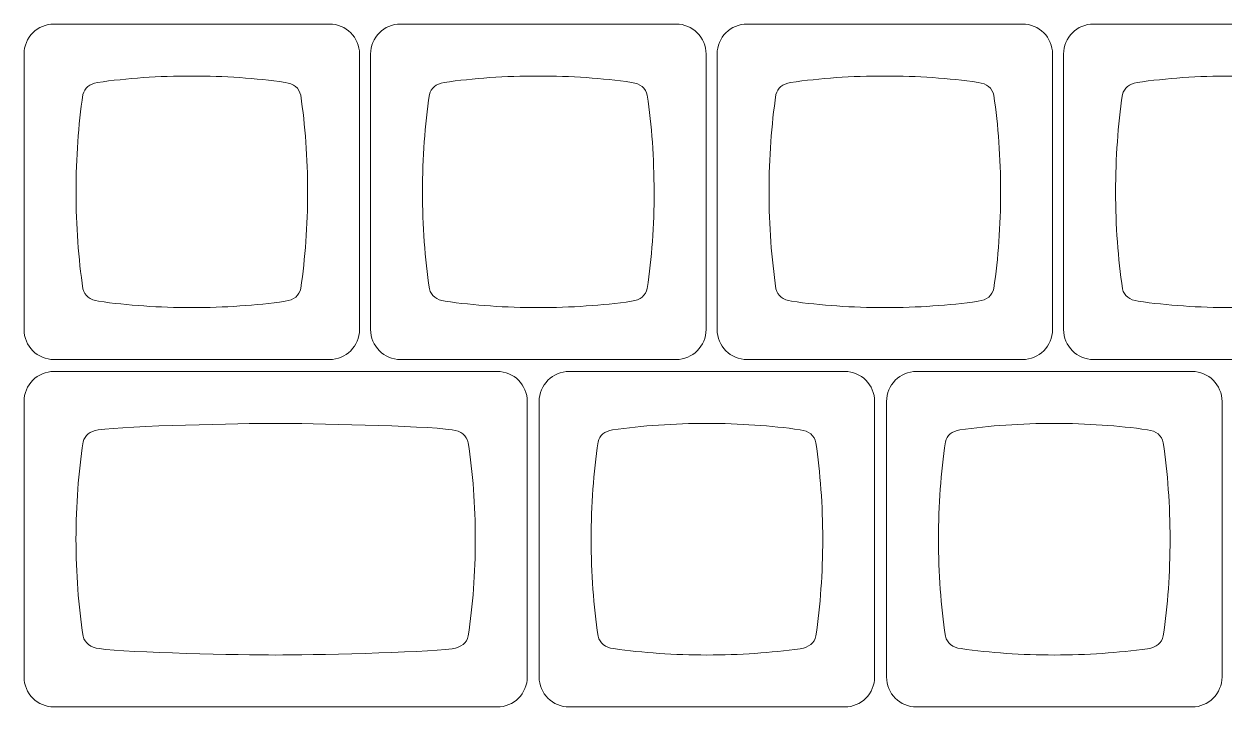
# Model space of a CAD drawing. Header units: millimetres. Extents: x -493 to 473, y -489 to 489.
# Drawn here: x -490.9 to -425.1, y -10.6 to 26.8 of the extents above; entities that cross this region are included whole.
import ezdxf

# ---------------------------------------------------------------- set-up
doc = ezdxf.new("R2010")
doc.units = ezdxf.units.MM
doc.header["$MEASUREMENT"] = 0
doc.layers.add('Layer 1', color=7, linetype='Continuous')

msp = doc.modelspace()

# ---------------------------------------------------------------- linework, layer by layer
at = {"layer": 'Layer 1', "color": 250, "lineweight": 9}
for points, knots in [([(-489.2876, 8.4032), (-489.2876, 8.4032), (-474.1802, 8.4032), (-474.1802, 8.4032), (-474.1802, 8.4032), (-473.2747, 8.4032), (-472.5339, 9.144), (-472.5339, 10.0495), (-472.5339, 10.0495), (-472.5339, 10.0495), (-472.5339, 25.1569), (-472.5339, 25.1569), (-472.5339, 25.1569), (-472.5339, 26.0624), (-473.2747, 26.8032), (-474.1802, 26.8032), (-474.1802, 26.8032), (-474.1802, 26.8032), (-489.2876, 26.8032), (-489.2876, 26.8032), (-489.2876, 26.8032), (-490.1931, 26.8032), (-490.9339, 26.0624), (-490.9339, 25.1569), (-490.9339, 25.1569), (-490.9339, 25.1569), (-490.9339, 10.0495), (-490.9339, 10.0495), (-490.9339, 10.0495), (-490.9339, 9.144), (-490.1931, 8.4032), (-489.2876, 8.4032)], [0, 0, 0, 0, 0.1111111, 0.1111111, 0.1111111, 0.1111111, 0.2222222, 0.2222222, 0.2222222, 0.2222222, 0.3333333, 0.3333333, 0.3333333, 0.3333333, 0.4444444, 0.4444444, 0.4444444, 0.4444444, 0.5555556, 0.5555556, 0.5555556, 0.5555556, 0.6666667, 0.6666667, 0.6666667, 0.6666667, 0.7777778, 0.7777778, 0.7777778, 0.7777778, 1, 1, 1, 1]), ([(-470.2841, 8.4032), (-470.2841, 8.4032), (-455.1767, 8.4032), (-455.1767, 8.4032), (-455.1767, 8.4032), (-454.2712, 8.4032), (-453.5304, 9.144), (-453.5304, 10.0495), (-453.5304, 10.0495), (-453.5304, 10.0495), (-453.5304, 25.1569), (-453.5304, 25.1569), (-453.5304, 25.1569), (-453.5304, 26.0624), (-454.2712, 26.8032), (-455.1767, 26.8032), (-455.1767, 26.8032), (-455.1767, 26.8032), (-470.2841, 26.8032), (-470.2841, 26.8032), (-470.2841, 26.8032), (-471.1896, 26.8032), (-471.9304, 26.0624), (-471.9304, 25.1569), (-471.9304, 25.1569), (-471.9304, 25.1569), (-471.9304, 10.0495), (-471.9304, 10.0495), (-471.9304, 10.0495), (-471.9304, 9.144), (-471.1896, 8.4032), (-470.2841, 8.4032)], [0, 0, 0, 0, 0.1111111, 0.1111111, 0.1111111, 0.1111111, 0.2222222, 0.2222222, 0.2222222, 0.2222222, 0.3333333, 0.3333333, 0.3333333, 0.3333333, 0.4444444, 0.4444444, 0.4444444, 0.4444444, 0.5555556, 0.5555556, 0.5555556, 0.5555556, 0.6666667, 0.6666667, 0.6666667, 0.6666667, 0.7777778, 0.7777778, 0.7777778, 0.7777778, 1, 1, 1, 1]), ([(-451.2805, 8.4032), (-451.2805, 8.4032), (-436.1731, 8.4032), (-436.1731, 8.4032), (-436.1731, 8.4032), (-435.2676, 8.4032), (-434.5268, 9.144), (-434.5268, 10.0495), (-434.5268, 10.0495), (-434.5268, 10.0495), (-434.5268, 25.1569), (-434.5268, 25.1569), (-434.5268, 25.1569), (-434.5268, 26.0624), (-435.2676, 26.8032), (-436.1731, 26.8032), (-436.1731, 26.8032), (-436.1731, 26.8032), (-451.2805, 26.8032), (-451.2805, 26.8032), (-451.2805, 26.8032), (-452.186, 26.8032), (-452.9268, 26.0624), (-452.9268, 25.1569), (-452.9268, 25.1569), (-452.9268, 25.1569), (-452.9268, 10.0495), (-452.9268, 10.0495), (-452.9268, 10.0495), (-452.9268, 9.144), (-452.186, 8.4032), (-451.2805, 8.4032)], [0, 0, 0, 0, 0.1111111, 0.1111111, 0.1111111, 0.1111111, 0.2222222, 0.2222222, 0.2222222, 0.2222222, 0.3333333, 0.3333333, 0.3333333, 0.3333333, 0.4444444, 0.4444444, 0.4444444, 0.4444444, 0.5555556, 0.5555556, 0.5555556, 0.5555556, 0.6666667, 0.6666667, 0.6666667, 0.6666667, 0.7777778, 0.7777778, 0.7777778, 0.7777778, 1, 1, 1, 1]), ([(-432.2769, 8.4032), (-432.2769, 8.4032), (-417.1695, 8.4032), (-417.1695, 8.4032), (-417.1695, 8.4032), (-416.264, 8.4032), (-415.5232, 9.144), (-415.5232, 10.0495), (-415.5232, 10.0495), (-415.5232, 10.0495), (-415.5232, 25.1569), (-415.5232, 25.1569), (-415.5232, 25.1569), (-415.5232, 26.0624), (-416.264, 26.8032), (-417.1695, 26.8032), (-417.1695, 26.8032), (-417.1695, 26.8032), (-432.2769, 26.8032), (-432.2769, 26.8032), (-432.2769, 26.8032), (-433.1824, 26.8032), (-433.9232, 26.0624), (-433.9232, 25.1569), (-433.9232, 25.1569), (-433.9232, 25.1569), (-433.9232, 10.0495), (-433.9232, 10.0495), (-433.9232, 10.0495), (-433.9232, 9.144), (-433.1824, 8.4032), (-432.2769, 8.4032)], [0, 0, 0, 0, 0.1111111, 0.1111111, 0.1111111, 0.1111111, 0.2222222, 0.2222222, 0.2222222, 0.2222222, 0.3333333, 0.3333333, 0.3333333, 0.3333333, 0.4444444, 0.4444444, 0.4444444, 0.4444444, 0.5555556, 0.5555556, 0.5555556, 0.5555556, 0.6666667, 0.6666667, 0.6666667, 0.6666667, 0.7777778, 0.7777778, 0.7777778, 0.7777778, 1, 1, 1, 1]), ([(-481.7337, 23.9527), (-479.9431, 23.9522), (-478.2232, 23.8293), (-476.621, 23.6038), (-476.621, 23.6038), (-476.621, 23.6038), (-476.621, 23.6037), (-476.621, 23.6037), (-476.621, 23.6037), (-476.1342, 23.5308), (-475.8443, 23.2982), (-475.7571, 22.8935), (-475.7571, 22.8935), (-475.5151, 21.2406), (-475.3828, 19.459), (-475.3824, 17.6012), (-475.3824, 17.6012), (-475.3819, 15.7435), (-475.5134, 13.9619), (-475.7546, 12.309), (-475.7546, 12.309), (-475.8416, 11.9048), (-476.1309, 11.6724), (-476.6166, 11.5995), (-476.6166, 11.5995), (-478.2191, 11.3746), (-479.9395, 11.2524), (-481.7308, 11.2528), (-481.7308, 11.2528), (-483.5226, 11.2532), (-485.2436, 11.3764), (-486.8466, 11.6022), (-486.8466, 11.6022), (-486.8466, 11.6022), (-486.8465, 11.6026), (-486.8465, 11.6026), (-486.8465, 11.6026), (-487.3195, 11.6734), (-487.6067, 11.8951), (-487.7026, 12.2791), (-487.7026, 12.2791), (-487.9476, 13.9412), (-488.0817, 15.7341), (-488.0821, 17.6042), (-488.0821, 17.6042), (-488.0826, 19.476), (-487.9491, 21.2704), (-487.7045, 22.9337), (-487.7045, 22.9337), (-487.6119, 23.3006), (-487.3439, 23.5186), (-486.9051, 23.5978), (-486.9051, 23.5978), (-485.2864, 23.8279), (-483.5463, 23.9531), (-481.7337, 23.9527)], [0, 0, 0, 0, 0.0666667, 0.0666667, 0.0666667, 0.0666667, 0.1333333, 0.1333333, 0.1333333, 0.1333333, 0.2, 0.2, 0.2, 0.2, 0.2666667, 0.2666667, 0.2666667, 0.2666667, 0.3333333, 0.3333333, 0.3333333, 0.3333333, 0.4, 0.4, 0.4, 0.4, 0.4666667, 0.4666667, 0.4666667, 0.4666667, 0.5333333, 0.5333333, 0.5333333, 0.5333333, 0.6, 0.6, 0.6, 0.6, 0.6666667, 0.6666667, 0.6666667, 0.6666667, 0.7333333, 0.7333333, 0.7333333, 0.7333333, 0.8, 0.8, 0.8, 0.8, 0.8666667, 0.8666667, 0.8666667, 0.8666667, 1, 1, 1, 1]), ([(-462.7302, 23.9527), (-460.9396, 23.9522), (-459.2197, 23.8293), (-457.6175, 23.6038), (-457.6175, 23.6038), (-457.6175, 23.6038), (-457.6175, 23.6037), (-457.6175, 23.6037), (-457.6175, 23.6037), (-457.1307, 23.5308), (-456.8408, 23.2982), (-456.7536, 22.8935), (-456.7536, 22.8935), (-456.5116, 21.2406), (-456.3793, 19.459), (-456.3789, 17.6012), (-456.3789, 17.6012), (-456.3784, 15.7435), (-456.5099, 13.9619), (-456.7511, 12.309), (-456.7511, 12.309), (-456.8381, 11.9048), (-457.1274, 11.6724), (-457.6131, 11.5995), (-457.6131, 11.5995), (-459.2156, 11.3746), (-460.936, 11.2524), (-462.7273, 11.2528), (-462.7273, 11.2528), (-464.5191, 11.2532), (-466.2401, 11.3764), (-467.8431, 11.6022), (-467.8431, 11.6022), (-467.8431, 11.6022), (-467.843, 11.6026), (-467.843, 11.6026), (-467.843, 11.6026), (-468.316, 11.6734), (-468.6032, 11.8951), (-468.6991, 12.2791), (-468.6991, 12.2791), (-468.9441, 13.9412), (-469.0782, 15.7341), (-469.0786, 17.6042), (-469.0786, 17.6042), (-469.0791, 19.476), (-468.9456, 21.2704), (-468.701, 22.9337), (-468.701, 22.9337), (-468.6084, 23.3006), (-468.3404, 23.5186), (-467.9016, 23.5978), (-467.9016, 23.5978), (-466.2829, 23.8279), (-464.5428, 23.9531), (-462.7302, 23.9527)], [0, 0, 0, 0, 0.0666667, 0.0666667, 0.0666667, 0.0666667, 0.1333333, 0.1333333, 0.1333333, 0.1333333, 0.2, 0.2, 0.2, 0.2, 0.2666667, 0.2666667, 0.2666667, 0.2666667, 0.3333333, 0.3333333, 0.3333333, 0.3333333, 0.4, 0.4, 0.4, 0.4, 0.4666667, 0.4666667, 0.4666667, 0.4666667, 0.5333333, 0.5333333, 0.5333333, 0.5333333, 0.6, 0.6, 0.6, 0.6, 0.6666667, 0.6666667, 0.6666667, 0.6666667, 0.7333333, 0.7333333, 0.7333333, 0.7333333, 0.8, 0.8, 0.8, 0.8, 0.8666667, 0.8666667, 0.8666667, 0.8666667, 1, 1, 1, 1]), ([(-443.7266, 23.9527), (-441.936, 23.9522), (-440.2161, 23.8293), (-438.6139, 23.6038), (-438.6139, 23.6038), (-438.6139, 23.6038), (-438.6139, 23.6037), (-438.6139, 23.6037), (-438.6139, 23.6037), (-438.1271, 23.5308), (-437.8372, 23.2982), (-437.75, 22.8935), (-437.75, 22.8935), (-437.508, 21.2406), (-437.3757, 19.459), (-437.3753, 17.6012), (-437.3753, 17.6012), (-437.3748, 15.7435), (-437.5063, 13.9619), (-437.7475, 12.309), (-437.7475, 12.309), (-437.8345, 11.9048), (-438.1238, 11.6724), (-438.6095, 11.5995), (-438.6095, 11.5995), (-440.212, 11.3746), (-441.9324, 11.2524), (-443.7237, 11.2528), (-443.7237, 11.2528), (-445.5155, 11.2532), (-447.2365, 11.3764), (-448.8395, 11.6022), (-448.8395, 11.6022), (-448.8395, 11.6022), (-448.8394, 11.6026), (-448.8394, 11.6026), (-448.8394, 11.6026), (-449.3124, 11.6734), (-449.5996, 11.8951), (-449.6955, 12.2791), (-449.6955, 12.2791), (-449.9405, 13.9412), (-450.0746, 15.7341), (-450.075, 17.6042), (-450.075, 17.6042), (-450.0755, 19.476), (-449.942, 21.2704), (-449.6974, 22.9337), (-449.6974, 22.9337), (-449.6048, 23.3006), (-449.3368, 23.5186), (-448.898, 23.5978), (-448.898, 23.5978), (-447.2793, 23.8279), (-445.5392, 23.9531), (-443.7266, 23.9527)], [0, 0, 0, 0, 0.0666667, 0.0666667, 0.0666667, 0.0666667, 0.1333333, 0.1333333, 0.1333333, 0.1333333, 0.2, 0.2, 0.2, 0.2, 0.2666667, 0.2666667, 0.2666667, 0.2666667, 0.3333333, 0.3333333, 0.3333333, 0.3333333, 0.4, 0.4, 0.4, 0.4, 0.4666667, 0.4666667, 0.4666667, 0.4666667, 0.5333333, 0.5333333, 0.5333333, 0.5333333, 0.6, 0.6, 0.6, 0.6, 0.6666667, 0.6666667, 0.6666667, 0.6666667, 0.7333333, 0.7333333, 0.7333333, 0.7333333, 0.8, 0.8, 0.8, 0.8, 0.8666667, 0.8666667, 0.8666667, 0.8666667, 1, 1, 1, 1]), ([(-424.723, 23.9527), (-422.9324, 23.9522), (-421.2125, 23.8293), (-419.6103, 23.6038), (-419.6103, 23.6038), (-419.6103, 23.6038), (-419.6103, 23.6037), (-419.6103, 23.6037), (-419.6103, 23.6037), (-419.1235, 23.5308), (-418.8336, 23.2982), (-418.7464, 22.8935), (-418.7464, 22.8935), (-418.5044, 21.2406), (-418.3721, 19.459), (-418.3717, 17.6012), (-418.3717, 17.6012), (-418.3712, 15.7435), (-418.5027, 13.9619), (-418.7439, 12.309), (-418.7439, 12.309), (-418.8309, 11.9048), (-419.1202, 11.6724), (-419.6059, 11.5995), (-419.6059, 11.5995), (-421.2084, 11.3746), (-422.9288, 11.2524), (-424.7201, 11.2528), (-424.7201, 11.2528), (-426.5119, 11.2532), (-428.2329, 11.3764), (-429.8359, 11.6022), (-429.8359, 11.6022), (-429.8359, 11.6022), (-429.8358, 11.6026), (-429.8358, 11.6026), (-429.8358, 11.6026), (-430.3088, 11.6734), (-430.596, 11.8951), (-430.6919, 12.2791), (-430.6919, 12.2791), (-430.9369, 13.9412), (-431.071, 15.7341), (-431.0714, 17.6042), (-431.0714, 17.6042), (-431.0719, 19.476), (-430.9384, 21.2704), (-430.6938, 22.9337), (-430.6938, 22.9337), (-430.6012, 23.3006), (-430.3332, 23.5186), (-429.8944, 23.5978), (-429.8944, 23.5978), (-428.2757, 23.8279), (-426.5356, 23.9531), (-424.723, 23.9527)], [0, 0, 0, 0, 0.0666667, 0.0666667, 0.0666667, 0.0666667, 0.1333333, 0.1333333, 0.1333333, 0.1333333, 0.2, 0.2, 0.2, 0.2, 0.2666667, 0.2666667, 0.2666667, 0.2666667, 0.3333333, 0.3333333, 0.3333333, 0.3333333, 0.4, 0.4, 0.4, 0.4, 0.4666667, 0.4666667, 0.4666667, 0.4666667, 0.5333333, 0.5333333, 0.5333333, 0.5333333, 0.6, 0.6, 0.6, 0.6, 0.6666667, 0.6666667, 0.6666667, 0.6666667, 0.7333333, 0.7333333, 0.7333333, 0.7333333, 0.8, 0.8, 0.8, 0.8, 0.8666667, 0.8666667, 0.8666667, 0.8666667, 1, 1, 1, 1]), ([(-489.2876, -10.6468), (-489.2876, -10.6468), (-464.9802, -10.6468), (-464.9802, -10.6468), (-464.9802, -10.6468), (-464.0748, -10.6468), (-463.3339, -9.906), (-463.3339, -9.0005), (-463.3339, -9.0005), (-463.3339, -9.0005), (-463.3339, 6.1069), (-463.3339, 6.1069), (-463.3339, 6.1069), (-463.3339, 7.0124), (-464.0748, 7.7532), (-464.9802, 7.7532), (-464.9802, 7.7532), (-464.9802, 7.7532), (-489.2876, 7.7532), (-489.2876, 7.7532), (-489.2876, 7.7532), (-490.193, 7.7532), (-490.9339, 7.0124), (-490.9339, 6.1069), (-490.9339, 6.1069), (-490.9339, 6.1069), (-490.9339, -9.0005), (-490.9339, -9.0005), (-490.9339, -9.0005), (-490.9339, -9.906), (-490.193, -10.6468), (-489.2876, -10.6468)], [0, 0, 0, 0, 0.1111111, 0.1111111, 0.1111111, 0.1111111, 0.2222222, 0.2222222, 0.2222222, 0.2222222, 0.3333333, 0.3333333, 0.3333333, 0.3333333, 0.4444444, 0.4444444, 0.4444444, 0.4444444, 0.5555556, 0.5555556, 0.5555556, 0.5555556, 0.6666667, 0.6666667, 0.6666667, 0.6666667, 0.7777778, 0.7777778, 0.7777778, 0.7777778, 1, 1, 1, 1]), ([(-461.0376, -10.6468), (-461.0376, -10.6468), (-445.9302, -10.6468), (-445.9302, -10.6468), (-445.9302, -10.6468), (-445.0247, -10.6468), (-444.2839, -9.906), (-444.2839, -9.0005), (-444.2839, -9.0005), (-444.2839, -9.0005), (-444.2839, 6.1069), (-444.2839, 6.1069), (-444.2839, 6.1069), (-444.2839, 7.0124), (-445.0247, 7.7532), (-445.9302, 7.7532), (-445.9302, 7.7532), (-445.9302, 7.7532), (-461.0376, 7.7532), (-461.0376, 7.7532), (-461.0376, 7.7532), (-461.9431, 7.7532), (-462.6839, 7.0124), (-462.6839, 6.1069), (-462.6839, 6.1069), (-462.6839, 6.1069), (-462.6839, -9.0005), (-462.6839, -9.0005), (-462.6839, -9.0005), (-462.6839, -9.906), (-461.9431, -10.6468), (-461.0376, -10.6468)], [0, 0, 0, 0, 0.1111111, 0.1111111, 0.1111111, 0.1111111, 0.2222222, 0.2222222, 0.2222222, 0.2222222, 0.3333333, 0.3333333, 0.3333333, 0.3333333, 0.4444444, 0.4444444, 0.4444444, 0.4444444, 0.5555556, 0.5555556, 0.5555556, 0.5555556, 0.6666667, 0.6666667, 0.6666667, 0.6666667, 0.7777778, 0.7777778, 0.7777778, 0.7777778, 1, 1, 1, 1]), ([(-441.9876, -10.6468), (-441.9876, -10.6468), (-426.8802, -10.6468), (-426.8802, -10.6468), (-426.8802, -10.6468), (-425.9747, -10.6468), (-425.2339, -9.906), (-425.2339, -9.0005), (-425.2339, -9.0005), (-425.2339, -9.0005), (-425.2339, 6.1069), (-425.2339, 6.1069), (-425.2339, 6.1069), (-425.2339, 7.0124), (-425.9747, 7.7532), (-426.8802, 7.7532), (-426.8802, 7.7532), (-426.8802, 7.7532), (-441.9876, 7.7532), (-441.9876, 7.7532), (-441.9876, 7.7532), (-442.8931, 7.7532), (-443.6339, 7.0124), (-443.6339, 6.1069), (-443.6339, 6.1069), (-443.6339, 6.1069), (-443.6339, -9.0005), (-443.6339, -9.0005), (-443.6339, -9.0005), (-443.6339, -9.906), (-442.8931, -10.6468), (-441.9876, -10.6468)], [0, 0, 0, 0, 0.1111111, 0.1111111, 0.1111111, 0.1111111, 0.2222222, 0.2222222, 0.2222222, 0.2222222, 0.3333333, 0.3333333, 0.3333333, 0.3333333, 0.4444444, 0.4444444, 0.4444444, 0.4444444, 0.5555556, 0.5555556, 0.5555556, 0.5555556, 0.6666667, 0.6666667, 0.6666667, 0.6666667, 0.7777778, 0.7777778, 0.7777778, 0.7777778, 1, 1, 1, 1]), ([(-477.1339, 4.9026), (-475.2756, 4.9022), (-469.1141, 4.7801), (-467.4616, 4.5545), (-467.4616, 4.5545), (-467.4616, 4.5545), (-467.4616, 4.5545), (-467.4616, 4.5545), (-467.4616, 4.5545), (-466.9595, 4.4816), (-466.6604, 4.249), (-466.5703, 3.8443), (-466.5703, 3.8443), (-466.3209, 2.1914), (-466.1843, 0.4098), (-466.184, -1.4479), (-466.184, -1.4479), (-466.1836, -3.3056), (-466.3192, -5.0873), (-466.5678, -6.7402), (-466.5678, -6.7402), (-466.6576, -7.1444), (-466.9561, -7.3768), (-467.457, -7.4497), (-467.457, -7.4497), (-469.11, -7.6746), (-475.2829, -7.7976), (-477.1309, -7.7972), (-477.1309, -7.7972), (-478.9788, -7.7969), (-485.1559, -7.6736), (-486.8094, -7.4479), (-486.8094, -7.4479), (-486.8094, -7.4479), (-486.8093, -7.4474), (-486.8093, -7.4474), (-486.8093, -7.4474), (-487.2972, -7.3766), (-487.5935, -7.1549), (-487.6923, -6.771), (-487.6923, -6.771), (-487.945, -5.1088), (-488.0835, -3.3167), (-488.0839, -1.4458), (-488.0839, -1.4458), (-488.0842, 0.4251), (-487.9466, 2.2204), (-487.6943, 3.8837), (-487.6943, 3.8837), (-487.5988, 4.2506), (-487.3223, 4.4685), (-486.8697, 4.5478), (-486.8697, 4.5478), (-485.2, 4.7779), (-478.9922, 4.903), (-477.1339, 4.9026)], [0, 0, 0, 0, 0.0666667, 0.0666667, 0.0666667, 0.0666667, 0.1333333, 0.1333333, 0.1333333, 0.1333333, 0.2, 0.2, 0.2, 0.2, 0.2666667, 0.2666667, 0.2666667, 0.2666667, 0.3333333, 0.3333333, 0.3333333, 0.3333333, 0.4, 0.4, 0.4, 0.4, 0.4666667, 0.4666667, 0.4666667, 0.4666667, 0.5333333, 0.5333333, 0.5333333, 0.5333333, 0.6, 0.6, 0.6, 0.6, 0.6666667, 0.6666667, 0.6666667, 0.6666667, 0.7333333, 0.7333333, 0.7333333, 0.7333333, 0.8, 0.8, 0.8, 0.8, 0.8666667, 0.8666667, 0.8666667, 0.8666667, 1, 1, 1, 1]), ([(-453.4837, 4.9027), (-451.6931, 4.9022), (-449.9732, 4.7793), (-448.371, 4.5538), (-448.371, 4.5538), (-448.371, 4.5538), (-448.371, 4.5537), (-448.371, 4.5537), (-448.371, 4.5537), (-447.8842, 4.4808), (-447.5943, 4.2482), (-447.5071, 3.8435), (-447.5071, 3.8435), (-447.2651, 2.1906), (-447.1328, 0.409), (-447.1324, -1.4488), (-447.1324, -1.4488), (-447.1319, -3.3065), (-447.2634, -5.0881), (-447.5046, -6.741), (-447.5046, -6.741), (-447.5916, -7.1452), (-447.8809, -7.3776), (-448.3666, -7.4505), (-448.3666, -7.4505), (-449.9691, -7.6754), (-451.6895, -7.7976), (-453.4808, -7.7972), (-453.4808, -7.7972), (-455.2726, -7.7968), (-456.9936, -7.6736), (-458.5966, -7.4478), (-458.5966, -7.4478), (-458.5966, -7.4478), (-458.5965, -7.4474), (-458.5965, -7.4474), (-458.5965, -7.4474), (-459.0695, -7.3766), (-459.3567, -7.1549), (-459.4526, -6.7709), (-459.4526, -6.7709), (-459.6976, -5.1088), (-459.8317, -3.3159), (-459.8321, -1.4458), (-459.8321, -1.4458), (-459.8326, 0.426), (-459.6991, 2.2204), (-459.4545, 3.8837), (-459.4545, 3.8837), (-459.3619, 4.2506), (-459.0939, 4.4686), (-458.6551, 4.5478), (-458.6551, 4.5478), (-457.0364, 4.7779), (-455.2963, 4.9031), (-453.4837, 4.9027)], [0, 0, 0, 0, 0.0666667, 0.0666667, 0.0666667, 0.0666667, 0.1333333, 0.1333333, 0.1333333, 0.1333333, 0.2, 0.2, 0.2, 0.2, 0.2666667, 0.2666667, 0.2666667, 0.2666667, 0.3333333, 0.3333333, 0.3333333, 0.3333333, 0.4, 0.4, 0.4, 0.4, 0.4666667, 0.4666667, 0.4666667, 0.4666667, 0.5333333, 0.5333333, 0.5333333, 0.5333333, 0.6, 0.6, 0.6, 0.6, 0.6666667, 0.6666667, 0.6666667, 0.6666667, 0.7333333, 0.7333333, 0.7333333, 0.7333333, 0.8, 0.8, 0.8, 0.8, 0.8666667, 0.8666667, 0.8666667, 0.8666667, 1, 1, 1, 1]), ([(-434.4337, 4.9027), (-432.6431, 4.9022), (-430.9232, 4.7793), (-429.321, 4.5538), (-429.321, 4.5538), (-429.321, 4.5538), (-429.321, 4.5537), (-429.321, 4.5537), (-429.321, 4.5537), (-428.8342, 4.4808), (-428.5443, 4.2482), (-428.4571, 3.8435), (-428.4571, 3.8435), (-428.2151, 2.1906), (-428.0828, 0.409), (-428.0824, -1.4488), (-428.0824, -1.4488), (-428.0819, -3.3065), (-428.2134, -5.0881), (-428.4546, -6.741), (-428.4546, -6.741), (-428.5416, -7.1452), (-428.8309, -7.3776), (-429.3166, -7.4505), (-429.3166, -7.4505), (-430.9191, -7.6754), (-432.6395, -7.7976), (-434.4308, -7.7972), (-434.4308, -7.7972), (-436.2226, -7.7968), (-437.9436, -7.6736), (-439.5466, -7.4478), (-439.5466, -7.4478), (-439.5466, -7.4478), (-439.5465, -7.4474), (-439.5465, -7.4474), (-439.5465, -7.4474), (-440.0195, -7.3766), (-440.3067, -7.1549), (-440.4026, -6.7709), (-440.4026, -6.7709), (-440.6476, -5.1088), (-440.7817, -3.3159), (-440.7821, -1.4458), (-440.7821, -1.4458), (-440.7826, 0.426), (-440.6491, 2.2204), (-440.4045, 3.8837), (-440.4045, 3.8837), (-440.3119, 4.2506), (-440.0439, 4.4686), (-439.6051, 4.5478), (-439.6051, 4.5478), (-437.9864, 4.7779), (-436.2463, 4.9031), (-434.4337, 4.9027)], [0, 0, 0, 0, 0.0666667, 0.0666667, 0.0666667, 0.0666667, 0.1333333, 0.1333333, 0.1333333, 0.1333333, 0.2, 0.2, 0.2, 0.2, 0.2666667, 0.2666667, 0.2666667, 0.2666667, 0.3333333, 0.3333333, 0.3333333, 0.3333333, 0.4, 0.4, 0.4, 0.4, 0.4666667, 0.4666667, 0.4666667, 0.4666667, 0.5333333, 0.5333333, 0.5333333, 0.5333333, 0.6, 0.6, 0.6, 0.6, 0.6666667, 0.6666667, 0.6666667, 0.6666667, 0.7333333, 0.7333333, 0.7333333, 0.7333333, 0.8, 0.8, 0.8, 0.8, 0.8666667, 0.8666667, 0.8666667, 0.8666667, 1, 1, 1, 1])]:
    msp.add_open_spline(points, degree=3, knots=knots, dxfattribs=at)

doc.saveas('drawing.dxf')
